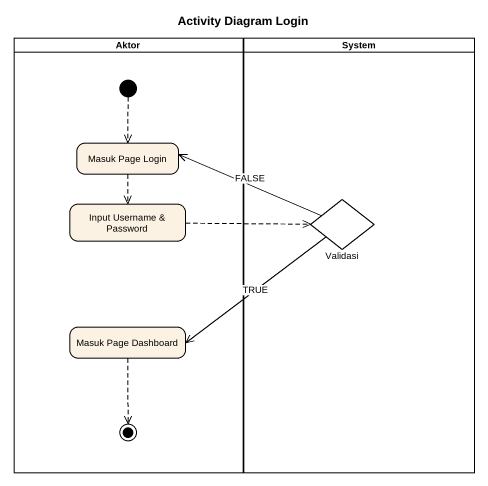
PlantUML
@startuml
title Activity Diagram Login
hide empty description
state Aktor <<partition>> {
  state "Masuk Page Login" as Masuk_Page_Login
  state "Input Username & Password" as Input_Username_Password
  state "Masuk Page Dashboard" as Masuk_Page_Dashboard
  [*] -[dashed]-> Masuk_Page_Login
  Masuk_Page_Dashboard -[dashed]-> [*]
}
state System <<partition>> {
  state Validasi <<choice>>
}
Masuk_Page_Login -[dashed]-> Input_Username_Password
Validasi -left-> Masuk_Page_Login : FALSE
Validasi -left-> Masuk_Page_Dashboard : TRUE
Input_Username_Password -right[dashed]-> Validasi
@enduml
